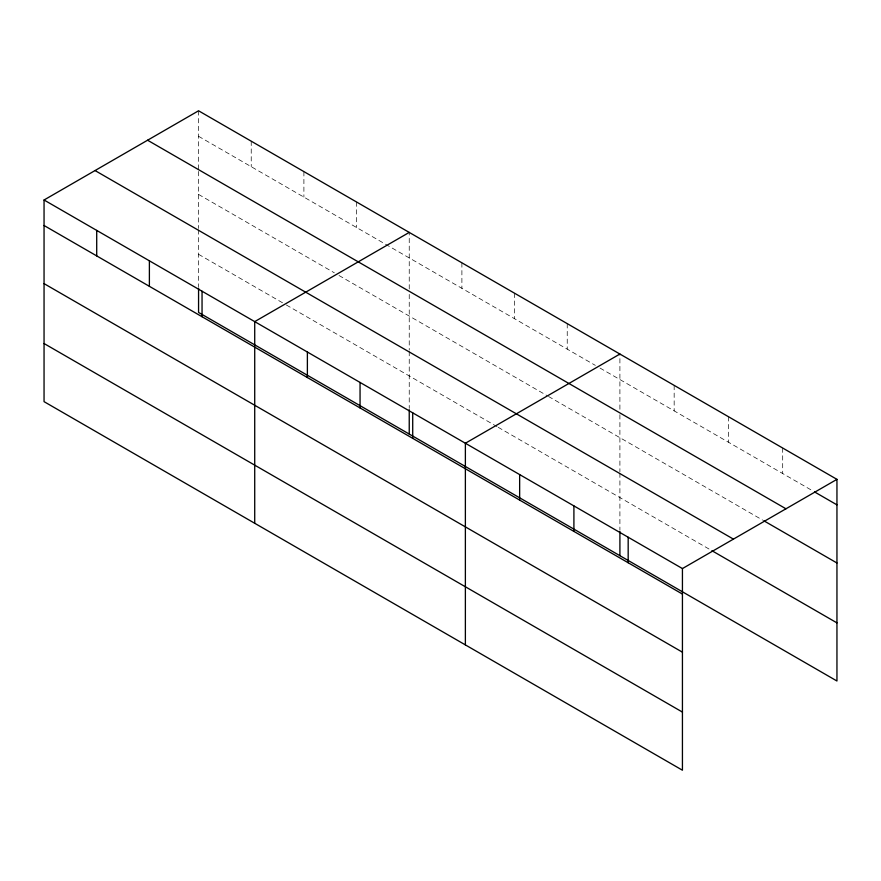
<?xml version="1.0" encoding="UTF-8"?>
<svg xmlns="http://www.w3.org/2000/svg" width="881" height="881" viewBox="0 0 881 881"><rect width="100%" height="100%" fill="white"/><g stroke="black" fill="none" stroke-linecap="round" stroke-linejoin="round"><path stroke-width="0.66" stroke-dasharray="4.41 3.3" d="M409.236 294.419L409.236 350.076M409.236 289.012L409.236 232.408M619.905 414.698L619.905 471.698M619.905 409.291L619.905 354.041M198.566 136.291L595.325 365.362M600.005 368.06L813.361 491.235M198.566 194.426L334.328 272.802M339.009 275.511L547.332 395.778M548.511 396.461L762.638 520.087M198.566 254.312L285.18 304.308M286.347 304.991L497.016 426.613M498.183 427.296L710.736 550.008M782.691 448.022L782.691 473.526M728.422 416.691L728.422 442.207M674.163 385.36L674.163 410.876M619.905 473.064L619.905 530.01M567.232 323.635L567.232 349.14M514.57 293.219L514.57 318.735M461.897 262.813L461.897 288.329M409.236 351.442L409.236 408.388M356.563 202.002L356.563 227.507M303.901 171.597L303.901 197.102M251.228 141.191L251.228 166.696M198.566 110.786L198.566 170.088M198.566 171.443L198.566 228.454M198.566 229.809L198.566 286.754"/><path stroke-width="1.32" d="M44.05 199.998L682.434 568.564L682.434 770.214L44.05 401.648L44.05 199.998L198.566 110.786L836.95 479.352L836.95 681.002L198.566 312.436L198.566 288.109M409.236 232.408L254.719 321.62L254.719 523.281M619.905 354.041L465.377 443.242L465.377 644.903M682.434 568.564L836.95 479.352M814.54 491.917L836.95 504.857M147.579 140.222L785.962 508.789M763.816 520.759L836.95 562.992M95.038 170.551L733.421 539.117M711.914 550.691L836.95 622.878M44.05 225.503L682.434 594.069M44.05 283.627L682.434 652.193M44.05 343.524L682.434 712.09M628.175 537.234L628.175 562.739M619.905 531.364L619.905 555.691M573.905 505.903L573.905 531.408M519.647 474.573L519.647 500.089M412.715 412.837L412.715 438.353M409.236 409.731L409.236 434.069M360.054 382.431L360.054 407.947M307.381 352.026L307.381 377.531M202.046 291.215L202.046 316.72M149.385 260.809L149.385 286.314M96.712 230.404L96.712 255.908"/></g></svg>
